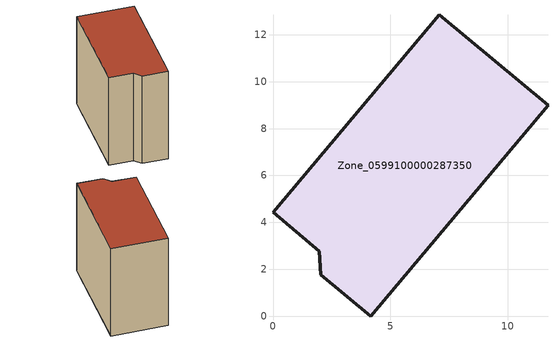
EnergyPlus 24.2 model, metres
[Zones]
Zone_0599100000287350
 floor ground (C_G): 2.04,1.77 1.97,2.78 0,4.44 7.07,12.85 11.71,8.98 4.17,0 z0
 wall outside (C_F): 1.97,2.78 2.04,1.77 4.17,0 11.71,8.98 7.07,12.85 0,4.44 1.97,2.78 z0:10.83
 roof outside (C_R): 7.07,12.85 0,4.44 1.97,2.78 2.04,1.77 4.17,0 11.71,8.98 z10.83
[BUILDING]
Pand.0599100000287350: North Axis=0; Terrain=City; Loads Convergence Tolerance Value=0.04; Temperature Convergence Tolerance Value=0.4; Solar Distribution=FullExterior; Maximum Number of Warmup Days=25; Minimum Number of Warmup Days=1
[Site:Location]
Rotterdam.The.Hague.AP_ZH_NLD Design_Conditions: Latitude=51.96; Longitude=4.45; Time Zone=1; Elevation=-4.5
[SITE:GROUNDTEMPERATURE:BUILDINGSURFACE]
18, 18, 18, 18, 18, 18, 18, 18, 18, 18, 18, 18
[MATERIAL] Thermal Absorptance=0.9; Solar Absorptance=0.7; Visible Absorptance=0.7
Name | Roughness | Thickness | Conductivity | Density | Specific Heat
G.TI.1946 | MediumSmooth | 0.15 | 1 | 540 | 1210
F.TI.1946 | Rough | 0.3 | 0.857143 | 1920 | 840
R.TI.1946 | MediumRough | 0.2 | 0.1 | 1500 | 1000
[CONSTRUCTION]
C_G: G.TI.1946
C_F: F.TI.1946
C_R: R.TI.1946
[ZONE]
Zone_0599100000287350: Type=1; Multiplier=1; Ceiling Height=Autocalculate; Volume=Autocalculate; Floor Area=autocalculate; Part of Total Floor Area=Yes
[ZONEINFILTRATION:DESIGNFLOWRATE]
Infil_Zone_0599100000287350: Zone or ZoneList or Space or SpaceList=Zone_0599100000287350; Schedule=AlwaysOn; Design Flow Rate Calculation Method=Flow/Area; Flow Rate per Floor Area=0.003; Constant Term Coefficient=1; Temperature Term Coefficient=0; Velocity Term Coefficient=0; Velocity Squared Term Coefficient=0
[HVACTEMPLATE:ZONE:IDEALLOADSAIRSYSTEM]
Zone_0599100000287350: Maximum Heating Supply Air Temperature=50; Minimum Cooling Supply Air Temperature=13; Maximum Heating Supply Air Humidity Ratio=0.0156; Minimum Cooling Supply Air Humidity Ratio=0.0077; Heating Limit=NoLimit; Cooling Limit=NoLimit; Dehumidification Control Type=ConstantSensibleHeatRatio; Cooling Sensible Heat Ratio=0.7; Dehumidification Setpoint=60; Humidification Control Type=None; Humidification Setpoint=30; Outdoor Air Method=None; Outdoor Air Flow Rate per Person=0.00944; Outdoor Air Flow Rate per Zone Floor Area=0; Outdoor Air Flow Rate per Zone=0; Demand Controlled Ventilation Type=None; Outdoor Air Economizer Type=NoEconomizer; Heat Recovery Type=None; Sensible Heat Recovery Effectiveness=0.7; Latent Heat Recovery Effectiveness=0.65
[ZONECONTROL:THERMOSTAT]
ThermostatControl_Zone_0599100000287350: Zone or ZoneList=Zone_0599100000287350; Control Type Schedule=DualSetpointControlType; Control 1=Thermostat_Zone_0599100000287350; Temperature Difference Between Cutout And Setpoint=0
[THERMOSTATSETPOINT:DUALSETPOINT]
Thermostat_Zone_0599100000287350: Heating Setpoint Temperature Schedule=HeatingSetpoint_Zone_0599100000287350; Cooling Setpoint Temperature Schedule=CoolingSetpoint_Zone_0599100000287350
[SCHEDULE:COMPACT]
HeatingSetpoint_Zone_0599100000287350: Through: 12/31, For: AllDays, Until: 24:00, 21
CoolingSetpoint_Zone_0599100000287350: Through: 12/31, For: AllDays, Until: 24:00, 24
DualSetpointControlType: Through: 12/31, For: AllDays, Until: 24:00, 4
AlwaysOn: Through: 12/31, For: AllDays, Until: 24:00, 1
